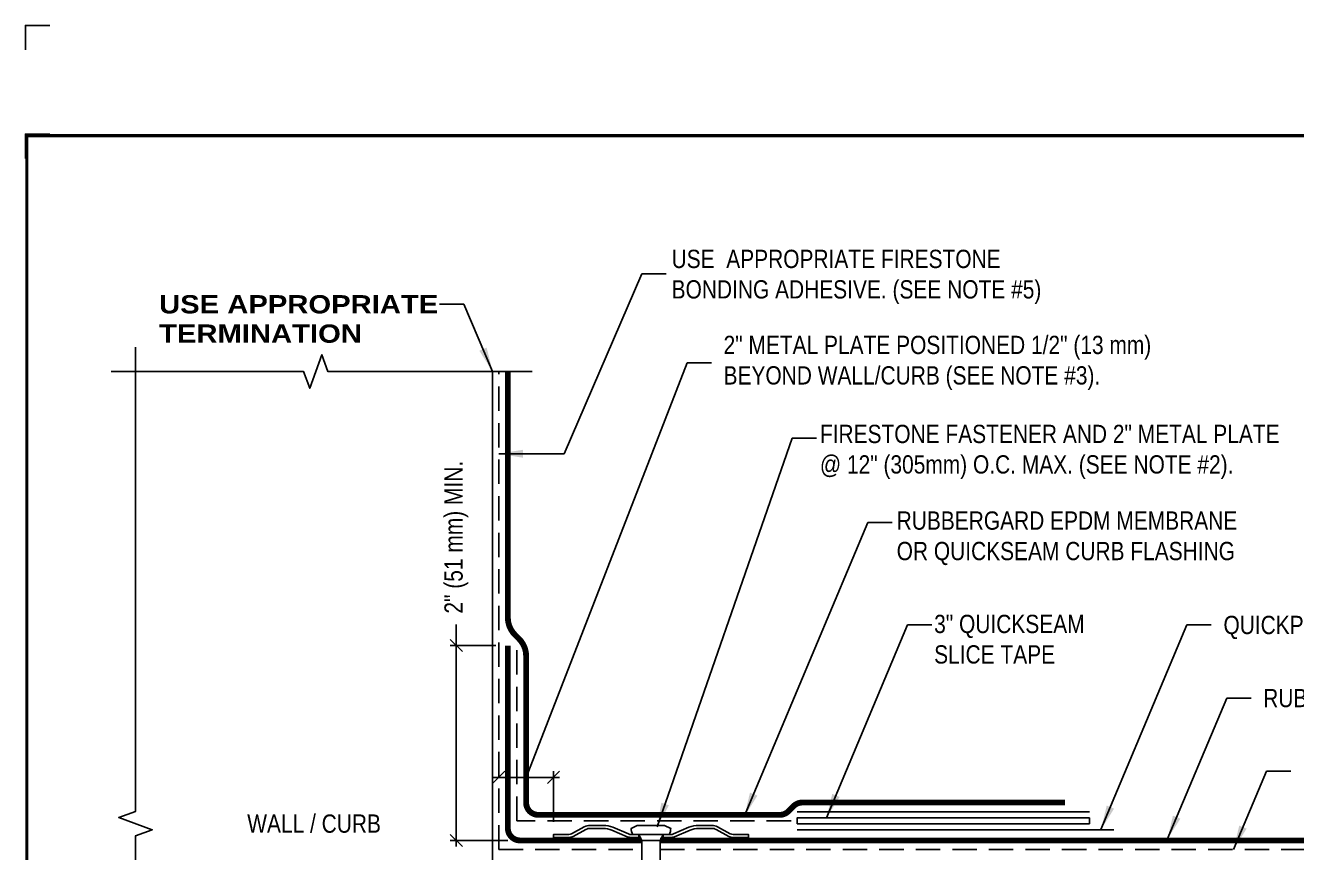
# Model space of a CAD drawing. Header units: inches. Extents: x 121.4 to 141.5, y -89.4 to -72.6.
# Drawn here: x 121.45 to 134.49, y -81.11 to -72.62 of the extents above; entities that cross this region are included whole.
import ezdxf
from ezdxf.enums import TextEntityAlignment as Align

# ---------------------------------------------------------------- set-up
doc = ezdxf.new("R2010")
doc.units = ezdxf.units.IN
doc.header["$MEASUREMENT"] = 0
doc.linetypes.add('HIDDEN', pattern=[0.375, 0.25, -0.125])
doc.layers.get('0').update_dxf_attribs({"linetype": 'CONTINUOUS'})
doc.layers.get('DEFPOINTS').update_dxf_attribs({"linetype": 'CONTINUOUS'})
for name, color, linetype in [('FSBP-ACCESSORY-FIRESTONE', 7, 'CONTINUOUS'), ('FSBP-ADHESIVE', 1, 'HIDDEN'), ('FSBP-ANNO-NOTE', 7, 'CONTINUOUS'), ('FSBP-MEMBRANE', 7, 'CONTINUOUS'), ('FSBP-TTLB-BORDER', 7, 'CONTINUOUS'), ('FSBP-TTLB-TEXT', 7, 'CONTINUOUS'), ('FSBP-WALL-CURB', 9, 'CONTINUOUS')]:
    doc.layers.add(name, color=color, linetype=linetype)
doc.styles.add('FSBP_ARIAL', font='arial.ttf')
doc.styles.add('FSBP_ARIAL_BOLD', font='')
doc.styles.add('FSBP_ARIAL_NAR', font='ARIALN.TTF')
doc.styles.get('FSBP_ARIAL_BOLD').set_extended_font_data('Arial Black')
doc.linetypes.add('ZIGZAG', pattern='A,0.0001,-0.2,[131,ltypeshp.shx,S=0.2,R=0,X=-0.2,Y=0],-0.4,[131,ltypeshp.shx,S=0.2,R=180,X=0.2,Y=0],-0.2', length=0.8001)
doc.dimstyles.new('FSBP-DIM', dxfattribs={"dimtxt": 0.1875, "dimasz": 0.125, "dimexe": 0.0625, "dimexo": 0.125, "dimgap": 0.125, "dimtad": 0, "dimdec": 0, "dimzin": 1, "dimdsep": 46, "dimlunit": 4, "dimtxsty": 'FSBP_ARIAL_NAR', "dimblk": 'OBLIQUE', "dimcen": 0.09375, "dimdle": 0.0625, "dimclrd": 256, "dimclre": 256, "dimclrt": 256, "dimadec": 0, "dimazin": 0, "dimtfac": 1, "dimtdec": 0, "dimtmove": 1, "dimatfit": 3, "dimfxl": 1, "dimtolj": 1, "dimtzin": 0, "dimlwd": -1, "dimlwe": -1, "dimarcsym": 0})
doc.dimstyles.new('FSBP-LEADER', dxfattribs={"dimtxt": 0.1875, "dimasz": 0.25, "dimexe": 0.0625, "dimexo": 0.125, "dimgap": 0.125, "dimtad": 0, "dimtih": 1, "dimtoh": 1, "dimdec": 4, "dimzin": 0, "dimdsep": 46, "dimlunit": 4, "dimtxsty": 'FSBP_ARIAL_NAR', "dimcen": 0.09375, "dimclrd": 256, "dimclre": 256, "dimclrt": 256, "dimadec": 0, "dimazin": 0, "dimtfac": 1, "dimtdec": 4, "dimtofl": 0, "dimtmove": 0, "dimatfit": 3, "dimfxl": 1, "dimtolj": 1, "dimtzin": 0, "dimlwd": -1, "dimlwe": -1, "dimarcsym": 0})

# ---------------------------------------------------------------- blocks, each defined once
blk = doc.blocks.new('TTLB-EPDM_1')
at = {"layer": 'DEFPOINTS', "linetype": 'Continuous', "ltscale": 1.75}
blk.add_lwpolyline([(-0.015625, 13.88083333333333), (-0.015625, 14.13083333333333), (0.234375, 14.13083333333333)], dxfattribs=at)
at = {"layer": 'DEFPOINTS', "color": 1}
blk.add_lwpolyline([(0.234375, 13.015625), (-0.015625, 13.015625), (-0.015625, 12.765625)], dxfattribs=at)
at = {"layer": 'FSBP-TTLB-BORDER', "const_width": 0.03125}
blk.add_lwpolyline([(20, 0), (20, 13), (0, 13), (0, 0)], dxfattribs=at)
at = {"layer": 'FSBP-TTLB-TEXT'}
for tag, height, style, p in [('MAXIMUM_WARRANTY', 0.1875, 'FSBP_ARIAL_BOLD', (18.03987100774941, 0.2240244307510579)), ('ACCPT_SYSTEMS', 0.21875, 'FSBP_ARIAL', (12.49438170418193, -1.125))]:
    blk.add_attdef(tag, text='', height=height, dxfattribs=dict(at, style=style)).set_placement(p, align=Align.MIDDLE_LEFT)
for tag, height, style, p in [('DETAIL_DESCP_LINE_1', 0.21875, 'FSBP_ARIAL_BOLD', (10.33118450231211, -0.3736318192489421)), ('ISSUE_REV_DATE', 0.21875, 'FSBP_ARIAL', (16.84069633627263, -0.7282559425942452)), ('DETAIL_NUMBER', 0.4375, 'FSBP_ARIAL', (18.91941590748775, -0.8931630692489421))]:
    blk.add_attdef(tag, text='', height=height, dxfattribs=dict(at, style=style)).set_placement(p, align=Align.MIDDLE_CENTER)
blk = doc.blocks.new('_OBLIQUE')
at = {"color": 0, "linetype": 'ByBlock'}
blk.add_line((-0.5, -0.5), (0.5, 0.5), dxfattribs=at)
blk = doc.blocks.new('*D6')
at = {"layer": 'DEFPOINTS', "color": 0, "transparency": 16777216}
for p in [(126.3987164191531, -78.9820483102299), (125.8693406116758, -80.9820483102299), (126.5237164191531, -80.9820483102299)]:
    blk.add_point(p, dxfattribs=at)
at = {"layer": 'FSBP-ANNO-NOTE', "transparency": 16777216}
for p, q in [((125.8693406116758, -78.76745502919306), (125.8693406116758, -78.9820483102299)), ((125.8693406116758, -78.9195483102299), (125.8693406116758, -81.0445483102299)), ((126.2737164191531, -78.9820483102299), (125.8068406116758, -78.9820483102299)), ((126.3987164191531, -80.9820483102299), (125.8068406116758, -80.9820483102299))]:
    blk.add_line(p, q, dxfattribs=at)
at = {"layer": 'FSBP-ANNO-NOTE', "transparency": 16777216, "xscale": 0.125, "yscale": 0.125, "zscale": 0.125}
for p, rotation in [((125.8693406116758, -78.9820483102299), 90), ((125.8693406116758, -80.9820483102299), 270)]:
    blk.add_blockref('_OBLIQUE', p, dxfattribs=dict(at, rotation=rotation))
at = {"layer": 'FSBP-ANNO-NOTE', "transparency": 16777216, "insert": (125.8693406116758, -77.87064824201705), "char_height": 0.1875, "attachment_point": 5, "rotation": 90, "style": 'FSBP_ARIAL_NAR'}
blk.add_mtext('\\A1;2" (51 mm) MIN.', dxfattribs=at)
blk = doc.blocks.new('*D5')
at = {"layer": 'DEFPOINTS', "color": 0, "transparency": 16777216}
for p in [(126.8674664191531, -80.33457411244108), (126.3049664191531, -80.37709109753739), (126.8674664191531, -80.91693253672712)]:
    blk.add_point(p, dxfattribs=at)
at = {"layer": 'FSBP-ANNO-NOTE', "transparency": 16777216}
for p, q in [((126.5862164191531, -80.33457411244108), (128.2376100250906, -76.08224112107011)), ((128.2376100250906, -76.08224112107011), (128.4876100250906, -76.08224112107011)), ((126.2424664191531, -80.33457411244108), (126.9299664191531, -80.33457411244108)), ((126.3049664191531, -80.25209109753739), (126.3049664191531, -80.27207411244108)), ((126.8674664191531, -80.79193253672712), (126.8674664191531, -80.27207411244108))]:
    blk.add_line(p, q, dxfattribs=at)
at = {"layer": 'FSBP-ANNO-NOTE', "transparency": 16777216, "xscale": 0.125, "yscale": 0.125, "zscale": 0.125, "rotation": 180}
blk.add_blockref('_OBLIQUE', (126.3049664191531, -80.33457411244108), dxfattribs=at)
at = {"layer": 'FSBP-ANNO-NOTE', "transparency": 16777216, "xscale": 0.125, "yscale": 0.125, "zscale": 0.125}
blk.add_blockref('_OBLIQUE', (126.8674664191531, -80.33457411244108), dxfattribs=at)
at = {"layer": 'FSBP-ANNO-NOTE', "transparency": 16777216, "insert": (128.6126100250906, -76.08224112107011), "char_height": 0.1875, "attachment_point": 4, "style": 'FSBP_ARIAL_NAR'}
blk.add_mtext('\\A1;2" METAL PLATE POSITIONED 1/2" (13 mm) \\PBEYOND WALL/CURB (SEE NOTE #3).', dxfattribs=at)
blk = doc.blocks.new('FSBP_AP_FASTENER_01')
at = {"layer": 'FSBP-ACCESSORY-FIRESTONE'}
for p, q in [((-0.125, 0.04849224421338505), (-0.09375, -0.01400775578661495)), ((0.09375, -0.01400775578661495), (0.125, 0.04849224421338505)), ((-0.09375, -0.01400775578661495), (-0.09375, -0.264007755786615)), ((-0.09375, -0.01400775578661495), (0.09375, -0.01400775578661495)), ((0.09375, -0.01400775578661495), (0.09375, -0.264007755786615)), ((-0.09375, -0.264007755786615), (-0.0703125, -0.2840970415008996)), ((-0.0703125, -0.3156643085181585), (-0.0703125, -0.3472315755354103)), ((-0.0703125, -0.3787988425526763), (-0.0703125, -0.410366109569928)), ((0.0703125, -0.2955750228038667), (0.0703125, -0.3271422898211327)), ((0.0703125, -0.3587095568383845), (0.0703125, -0.3902768238556433)), ((-0.0703125, -0.4419333765871798), (-0.0703125, -0.4735006436044458)), ((-0.0703125, -0.5050679106216975), (-0.0703125, -0.5366351776389564)), ((0.0703125, -0.4218440908729022), (0.0703125, -0.453411357890154)), ((0.0703125, -0.4849786249074128), (0.0703125, -0.5165458919246717)), ((-0.0703125, -0.5682024446562153), (-0.0703125, -0.599769711673467)), ((-0.0703125, -0.631336978690733), (-0.0703125, -0.6629042457079848)), ((0.0703125, -0.5481131589419235), (0.0703125, -0.5796804259591894)), ((0.0703125, -0.6112476929764412), (0.0703125, -0.6428149599937001)), ((-0.0703125, -0.6944715127252366), (-0.0703125, -0.7260387797425025)), ((-0.0703125, -0.7576060467597543), (-0.0703125, -0.7891733137770132)), ((0.0703125, -0.674382227010959), (0.0703125, -0.7059494940282107)), ((0.0703125, -0.7375167610454696), (0.0703125, -0.7690840280627285)), ((-0.0703125, -0.820740580794272), (-0.0703125, -0.8523078478115238)), ((-0.0703125, -0.8838751148287898), (-0.0703125, -0.9154423818460415)), ((0.0703125, -0.8006512950799802), (0.0703125, -0.8322185620972462)), ((0.0703125, -0.863785829114498), (0.0703125, -0.8953530961317568)), ((-0.0703125, -0.9470096488632933), (-0.0703125, -0.9785769158805593)), ((-0.0703125, -1.010144182897811), (-0.0703125, -1.04171144991507)), ((0.0703125, -0.9269203631490157), (0.0703125, -0.9584876301662675)), ((0.0703125, -0.9900548971835264), (0.0703125, -1.021622164200785)), ((-0.0703125, -1.073278716932329), (-0.0703125, -1.104845983949581)), ((-0.0703125, -1.136413250966847), (-0.0703125, -1.167980517984098)), ((0.0703125, -1.053189431218037), (0.0703125, -1.084756698235303)), ((0.0703125, -1.116323965252555), (0.0703125, -1.147891232269814)), ((-0.0703125, -1.19954778500135), (-0.0703125, -1.231115052018616)), ((-0.0703125, -1.262682319035868), (-0.0703125, -1.294249586053127)), ((0.0703125, -1.179458499287072), (0.0703125, -1.211025766304324)), ((0.0703125, -1.242593033321583), (0.0703125, -1.274160300338842)), ((-0.0703125, -1.325816853070386), (-0.0703125, -1.357384120087637)), ((-0.0703125, -1.388951387104903), (-0.0703125, -1.420518654122155)), ((0.0703125, -1.305727567356094), (0.0703125, -1.33729483437336)), ((0.0703125, -1.368862101390611), (0.0703125, -1.40042936840787)), ((0.0703125, -1.431996635425129), (0.0703125, -1.463563902442381)), ((-0.0703125, -1.452085921139407), (-0.0703125, -1.483653188156673)), ((-0.0703125, -1.515220455173925), (-0.0703125, -1.546787722191183)), ((0.0703125, -1.49513116945964), (0.0703125, -1.526698436476899)), ((0.0703125, -1.558265703494151), (0.0703125, -1.589832970511416)), ((-0.0703125, -1.578354989208442), (-0.0703125, -1.609922256225694)), ((-0.0703125, -1.64148952324296), (-0.0703125, -1.673056790260212)), ((0.0703125, -1.621400237528668), (0.0703125, -1.652967504545927)), ((0.0703125, -1.684534771563186), (0.0703125, -1.716102038580438)), ((-0.0703125, -1.704624057277464), (-0.0703125, -1.73619132429473)), ((-0.0703125, -1.767758591311981), (-0.0703125, -1.79932585832924)), ((0.0703125, -1.747669305597697), (0.0703125, -1.779236572614955)), ((0.0703125, -1.810803839632207), (0.0703125, -1.842371106649473)), ((-0.0703125, -1.830893125346499), (-0.0703125, -1.862460392363751)), ((-0.0703125, -1.894027659381017), (-0.0703125, -1.925594926398269)), ((0.0703125, -1.873938373666725), (0.0703125, -1.905505640683984)), ((0.0703125, -1.937072907701243), (0.0703125, -1.968640174718495)), ((-0.0703125, -1.95716219341552), (-0.0703125, -1.988729460432786)), ((-0.0703125, -2.020296727450038), (-0.0703125, -2.051863994467297)), ((-0.0703125, -2.083431261484556), (-0.0703125, -2.114998528501808)), ((0.0703125, -2.000207441735753), (0.0703125, -2.031774708753012)), ((0.0703125, -2.063341975770264), (0.0703125, -2.09490924278753)), ((-0.0703125, -2.146565795519074), (-0.0703125, -2.178133062536325)), ((-0.0703125, -2.209700329553577), (-0.0703125, -2.241267596570843)), ((0.0703125, -2.126476509804782), (0.0703125, -2.158043776822041)), ((0.0703125, -2.189611043839299), (0.0703125, -2.221178310856551)), ((-0.0703125, -2.272834863588095), (-0.0703125, -2.304402130605354)), ((-0.0703125, -2.335969397622613), (-0.0703125, -2.367536664639864)), ((0.0703125, -2.25274557787381), (0.0703125, -2.284312844891069)), ((0.0703125, -2.315880111908321), (0.0703125, -2.347447378925587)), ((-0.0703125, -2.39910393165713), (-0.0703125, -2.430671198674382)), ((-0.0703125, -2.462238465691634), (-0.0703125, -2.4938057327089)), ((0.0703125, -2.379014645942839), (0.0703125, -2.410581912960097)), ((0.0703125, -2.442149179977356), (0.0703125, -2.473716446994608)), ((-0.0703125, -2.525372999726152), (-0.0703125, -2.55694026674341)), ((-0.0703125, -2.588507533760669), (-0.0703125, -2.620074800777921)), ((0.0703125, -2.505283714011867), (0.0703125, -2.536850981029126)), ((0.0703125, -2.568418248046378), (0.0703125, -2.599985515063644)), ((-0.0703125, -2.651642067795187), (-0.0703125, -2.683209334812439)), ((-0.0703125, -2.714776601829691), (-0.0703125, -2.746343868846957)), ((0.0703125, -2.631552782080895), (0.0703125, -2.663120049098154)), ((0.0703125, -2.694687316115413), (0.0703125, -2.726254583132665)), ((-0.0703125, -2.777911135864208), (-0.0703125, -2.809478402881467)), ((-0.0703125, -2.841045669898726), (-0.0703125, -2.872612936915978)), ((0.0703125, -2.757821850149924), (0.0703125, -2.789389117167183)), ((0.0703125, -2.820956384184434), (0.0703125, -2.8525236512017)), ((-0.0703125, -2.904180203933244), (-0.0703125, -2.935747470950496)), ((-0.0703125, -2.967314737967747), (-0.0703125, -2.998882004985013)), ((0.0625, -3.154632755786601), (0.0625, -2.995692424207924)), ((0.0703125, -2.884090918218952), (0.0703125, -2.915658185236211)), ((0.0703125, -2.94722545225347), (0.0703125, -2.978792719270722)), ((-0.0625, -3.154632755786622), (-0.0625, -3.013549567065063)), ((0, -3.201507755786615), (0.02460623630038583, -3.00110581902215)), ((0, -3.201507755786615), (-0.06250000000001421, -3.154632755786615)), ((0.0625, -3.154632755786615), (0, -3.201507755786615))]:
    blk.add_line(p, q, dxfattribs=at)
blk.add_lwpolyline([(0.1875, 0.04849224421338505, 0.1250000000000271), (0.203125, 0.110992244213385), (0.140625, 0.142242244213385), (-0.140625, 0.142242244213385), (-0.203125, 0.110992244213385, 0.1250000000000271), (-0.1875, 0.04849224421338505)], format="xyb", close=True, dxfattribs=at)
for points in [[(-0.109375, -0.3054610321523867), (-0.0703125, -0.2840970415008996), (0.0703125, -0.264007755786615), (0.109375, -0.2742110321523867), (0.0703125, -0.2955750228038667), (-0.0703125, -0.3156643085181585)], [(-0.109375, -0.3685955661869045), (-0.0703125, -0.3472315755354103), (0.0703125, -0.3271422898211327), (0.109375, -0.3373455661869045), (0.0703125, -0.3587095568383845), (-0.0703125, -0.3787988425526763)], [(-0.109375, -0.431730100221408), (-0.0703125, -0.410366109569928), (0.0703125, -0.3902768238556433), (0.109375, -0.400480100221408), (0.0703125, -0.4218440908729022), (-0.0703125, -0.4419333765871798)], [(-0.109375, -0.4948646342559258), (-0.0703125, -0.4735006436044458), (0.0703125, -0.453411357890154), (0.109375, -0.4636146342559258), (0.0703125, -0.4849786249074128), (-0.0703125, -0.5050679106216975)], [(-0.109375, -0.5579991682904435), (-0.0703125, -0.5366351776389564), (0.0703125, -0.5165458919246717), (0.109375, -0.5267491682904435), (0.0703125, -0.5481131589419235), (-0.0703125, -0.5682024446562153)], [(-0.109375, -0.6211337023249612), (-0.0703125, -0.599769711673467), (0.0703125, -0.5796804259591894), (0.109375, -0.5898837023249612), (0.0703125, -0.6112476929764412), (-0.0703125, -0.631336978690733)], [(-0.109375, -0.6842682363594648), (-0.0703125, -0.6629042457079848), (0.0703125, -0.6428149599937001), (0.109375, -0.6530182363594648), (0.0703125, -0.674382227010959), (-0.0703125, -0.6944715127252366)], [(-0.109375, -0.7474027703939825), (-0.0703125, -0.7260387797425025), (0.0703125, -0.7059494940282107), (0.109375, -0.7161527703939825), (0.0703125, -0.7375167610454696), (-0.0703125, -0.7576060467597543)], [(-0.109375, -0.8105373044285002), (-0.0703125, -0.7891733137770132), (0.0703125, -0.7690840280627285), (0.109375, -0.7792873044285002), (0.0703125, -0.8006512950799802), (-0.0703125, -0.820740580794272)], [(-0.109375, -0.873671838463018), (-0.0703125, -0.8523078478115238), (0.0703125, -0.8322185620972462), (0.109375, -0.842421838463018), (0.0703125, -0.863785829114498), (-0.0703125, -0.8838751148287898)], [(-0.109375, -0.9368063724975215), (-0.0703125, -0.9154423818460415), (0.0703125, -0.8953530961317568), (0.109375, -0.9055563724975215), (0.0703125, -0.9269203631490157), (-0.0703125, -0.9470096488632933)], [(-0.109375, -0.9999409065320393), (-0.0703125, -0.9785769158805593), (0.0703125, -0.9584876301662675), (0.109375, -0.9686909065320393), (0.0703125, -0.9900548971835264), (-0.0703125, -1.010144182897811)], [(-0.109375, -1.063075440566557), (-0.0703125, -1.04171144991507), (0.0703125, -1.021622164200785), (0.109375, -1.031825440566557), (0.0703125, -1.053189431218037), (-0.0703125, -1.073278716932329)], [(-0.109375, -1.126209974601075), (-0.0703125, -1.104845983949581), (0.0703125, -1.084756698235303), (0.109375, -1.094959974601075), (0.0703125, -1.116323965252555), (-0.0703125, -1.136413250966847)], [(-0.109375, -1.189344508635578), (-0.0703125, -1.167980517984098), (0.0703125, -1.147891232269814), (0.109375, -1.158094508635578), (0.0703125, -1.179458499287072), (-0.0703125, -1.19954778500135)], [(-0.109375, -1.252479042670096), (-0.0703125, -1.231115052018616), (0.0703125, -1.211025766304324), (0.109375, -1.221229042670096), (0.0703125, -1.242593033321583), (-0.0703125, -1.262682319035868)], [(-0.109375, -1.315613576704614), (-0.0703125, -1.294249586053127), (0.0703125, -1.274160300338842), (0.109375, -1.284363576704614), (0.0703125, -1.305727567356094), (-0.0703125, -1.325816853070386)], [(-0.109375, -1.378748110739132), (-0.0703125, -1.357384120087637), (0.0703125, -1.33729483437336), (0.109375, -1.347498110739132), (0.0703125, -1.368862101390611), (-0.0703125, -1.388951387104903)], [(-0.109375, -1.441882644773635), (-0.0703125, -1.420518654122155), (0.0703125, -1.40042936840787), (0.109375, -1.410632644773635), (0.0703125, -1.431996635425129), (-0.0703125, -1.452085921139407)], [(-0.109375, -1.505017178808153), (-0.0703125, -1.483653188156673), (0.0703125, -1.463563902442381), (0.109375, -1.473767178808153), (0.0703125, -1.49513116945964), (-0.0703125, -1.515220455173925)], [(-0.109375, -1.568151712842671), (-0.0703125, -1.546787722191183), (0.0703125, -1.526698436476899), (0.109375, -1.536901712842671), (0.0703125, -1.558265703494151), (-0.0703125, -1.578354989208442)], [(-0.109375, -1.631286246877188), (-0.0703125, -1.609922256225694), (0.0703125, -1.589832970511416), (0.109375, -1.600036246877188), (0.0703125, -1.621400237528668), (-0.0703125, -1.64148952324296)], [(-0.109375, -1.694420780911692), (-0.0703125, -1.673056790260212), (0.0703125, -1.652967504545927), (0.109375, -1.663170780911692), (0.0703125, -1.684534771563186), (-0.0703125, -1.704624057277464)], [(-0.109375, -1.75755531494621), (-0.0703125, -1.73619132429473), (0.0703125, -1.716102038580438), (0.109375, -1.72630531494621), (0.0703125, -1.747669305597697), (-0.0703125, -1.767758591311981)], [(-0.109375, -1.820689848980727), (-0.0703125, -1.79932585832924), (0.0703125, -1.779236572614955), (0.109375, -1.789439848980727), (0.0703125, -1.810803839632207), (-0.0703125, -1.830893125346499)], [(-0.109375, -1.883824383015245), (-0.0703125, -1.862460392363751), (0.0703125, -1.842371106649473), (0.109375, -1.852574383015245), (0.0703125, -1.873938373666725), (-0.0703125, -1.894027659381017)], [(-0.109375, -1.946958917049749), (-0.0703125, -1.925594926398269), (0.0703125, -1.905505640683984), (0.109375, -1.915708917049749), (0.0703125, -1.937072907701243), (-0.0703125, -1.95716219341552)], [(-0.109375, -2.010093451084266), (-0.0703125, -1.988729460432786), (0.0703125, -1.968640174718495), (0.109375, -1.978843451084266), (0.0703125, -2.000207441735753), (-0.0703125, -2.020296727450038)], [(-0.109375, -2.073227985118784), (-0.0703125, -2.051863994467297), (0.0703125, -2.031774708753012), (0.109375, -2.041977985118784), (0.0703125, -2.063341975770264), (-0.0703125, -2.083431261484556)], [(-0.109375, -2.136362519153302), (-0.0703125, -2.114998528501808), (0.0703125, -2.09490924278753), (0.109375, -2.105112519153302), (0.0703125, -2.126476509804782), (-0.0703125, -2.146565795519074)], [(-0.109375, -2.199497053187805), (-0.0703125, -2.178133062536325), (0.0703125, -2.158043776822041), (0.109375, -2.168247053187805), (0.0703125, -2.189611043839299), (-0.0703125, -2.209700329553577)], [(-0.109375, -2.262631587222323), (-0.0703125, -2.241267596570843), (0.0703125, -2.221178310856551), (0.109375, -2.231381587222323), (0.0703125, -2.25274557787381), (-0.0703125, -2.272834863588095)], [(-0.109375, -2.325766121256841), (-0.0703125, -2.304402130605354), (0.0703125, -2.284312844891069), (0.109375, -2.294516121256841), (0.0703125, -2.315880111908321), (-0.0703125, -2.335969397622613)], [(-0.109375, -2.388900655291359), (-0.0703125, -2.367536664639864), (0.0703125, -2.347447378925587), (0.109375, -2.357650655291359), (0.0703125, -2.379014645942839), (-0.0703125, -2.39910393165713)], [(-0.109375, -2.452035189325862), (-0.0703125, -2.430671198674382), (0.0703125, -2.410581912960097), (0.109375, -2.420785189325862), (0.0703125, -2.442149179977356), (-0.0703125, -2.462238465691634)], [(-0.109375, -2.51516972336038), (-0.0703125, -2.4938057327089), (0.0703125, -2.473716446994608), (0.109375, -2.48391972336038), (0.0703125, -2.505283714011867), (-0.0703125, -2.525372999726152)], [(-0.109375, -2.578304257394898), (-0.0703125, -2.55694026674341), (0.0703125, -2.536850981029126), (0.109375, -2.547054257394898), (0.0703125, -2.568418248046378), (-0.0703125, -2.588507533760669)], [(-0.109375, -2.641438791429415), (-0.0703125, -2.620074800777921), (0.0703125, -2.599985515063644), (0.109375, -2.610188791429415), (0.0703125, -2.631552782080895), (-0.0703125, -2.651642067795187)], [(-0.109375, -2.704573325463919), (-0.0703125, -2.683209334812439), (0.0703125, -2.663120049098154), (0.109375, -2.673323325463919), (0.0703125, -2.694687316115413), (-0.0703125, -2.714776601829691)], [(-0.109375, -2.767707859498437), (-0.0703125, -2.746343868846957), (0.0703125, -2.726254583132665), (0.109375, -2.736457859498437), (0.0703125, -2.757821850149924), (-0.0703125, -2.777911135864208)], [(-0.109375, -2.830842393532954), (-0.0703125, -2.809478402881467), (0.0703125, -2.789389117167183), (0.109375, -2.799592393532954), (0.0703125, -2.820956384184434), (-0.0703125, -2.841045669898726)], [(-0.109375, -2.893976927567472), (-0.0703125, -2.872612936915978), (0.0703125, -2.8525236512017), (0.109375, -2.862726927567472), (0.0703125, -2.884090918218952), (-0.0703125, -2.904180203933244)], [(-0.099609375, -2.955716372316267), (-0.0703125, -2.935747470950496), (0.0703125, -2.915658185236211), (0.099609375, -2.927256550887698), (0.0703125, -2.94722545225347), (-0.0703125, -2.967314737967747)], [(-0.0849609375, -3.008866455667892), (-0.0703125, -2.998882004985013), (0.0703125, -2.978792719270722), (0.0849609375, -2.984591902096462), (0.0703125, -2.994576352779355), (-0.0703125, -3.014665638493632)]]:
    blk.add_lwpolyline(points, close=True, dxfattribs=at)
blk.add_lwpolyline([(-0.09375, -0.264007755786615), (0.09375, -0.264007755786615)], dxfattribs=at)
blk = doc.blocks.new('FSBP_AP_FASTENER_W_2inPLATE_1')
blk.add_line((-0.125, 0.03125), (0.125, 0.03125))
at = {"layer": 'FSBP-ACCESSORY-FIRESTONE'}
for p, q in [((-0.125, 0), (-0.109375, 0)), ((0.125, 0), (0.1093749999999858, 0))]:
    blk.add_line(p, q, dxfattribs=at)
for points in [[(-1, 0), (-0.8440621258972953, 0, 0.125489241710454), (-0.7991697386460004, 0.01144729003925704), (-0.6692681354566616, 0.08230270996074296, -0.1254892417105026), (-0.6243757482053525, 0.09375), (-0.4888144254886129, 0.09375, -0.1015700823222099), (-0.4026445789244235, 0.07606297531646078), (-0.24285132786963, 0.007580153435810644, 0.1015700823222143), (-0.2059213936278326, 0), (-0.125, 0), (-0.125, 0.03125), (-0.2059213936278326, 0.03125, -0.1015700823222341), (-0.2305413497890356, 0.03630343562389271), (-0.3903346008438291, 0.1047862575045144, 0.1015700823222067), (-0.4888144254886129, 0.125), (-0.6243757482053525, 0.125, 0.1254892417105185), (-0.6842322645404408, 0.109736946614305), (-0.8141338677297654, 0.0388815266928475, -0.1254892417104541), (-0.8440621258972953, 0.03125), (-1, 0.03125)], [(1, 0), (0.8440621258972953, 0, -0.125489241710454), (0.7991697386460004, 0.01144729003925704), (0.6692681354566616, 0.08230270996074296, 0.1254892417105026), (0.6243757482053525, 0.09375), (0.4888144254886129, 0.09375, 0.1015700823222099), (0.4026445789244235, 0.07606297531646078), (0.24285132786963, 0.007580153435810644, -0.1015700823222143), (0.2059213936278326, 0), (0.125, 0), (0.125, 0.03125), (0.2059213936278326, 0.03125, 0.1015700823222341), (0.2305413497890356, 0.03630343562389271), (0.3903346008438291, 0.1047862575045144, -0.1015700823222067), (0.4888144254886129, 0.125), (0.6243757482053525, 0.125, -0.1254892417105185), (0.6842322645404408, 0.109736946614305), (0.8141338677297654, 0.0388815266928475, 0.1254892417104541), (0.8440621258972953, 0.03125), (1, 0.03125)]]:
    blk.add_lwpolyline(points, format="xyb", close=True, dxfattribs=at)
blk.add_blockref('FSBP_AP_FASTENER_01', (0, -0.01724224421337794), dxfattribs=at)

msp = doc.modelspace()

# ---------------------------------------------------------------- linework, layer by layer
at = {"layer": 'FSBP-ADHESIVE', "linetype": 'HIDDEN'}
for p, q in [((126.3049664191531, -81.07454831022987), (126.3049664191532, -76.17110776666921)), ((126.4924664191531, -80.7806484850846), (126.4924664191532, -78.98662455233368)), ((129.3049664191532, -80.7806484850846), (126.4924664191531, -80.7806484850846)), ((126.3049664191531, -81.07454831022987), (127.7737164191531, -81.07454831022987)), ((127.9612164191531, -81.07454831022987), (137.7940221683713, -81.07454831022999))]:
    msp.add_line(p, q, dxfattribs=at)
at = {"layer": 'FSBP-ADHESIVE', "linetype": 'ZIGZAG', "ltscale": 0.17}
for p, q in [((129.3674664191532, -80.68704831022988), (132.3674664191532, -80.68704831022988)), ((129.3674664191532, -80.87454831022988), (132.6174664191532, -80.87454831022983))]:
    msp.add_line(p, q, dxfattribs=at)
at = {"layer": 'FSBP-ANNO-NOTE'}
for p, q in [((126.2737164191531, -78.9820483102299), (125.8068406116758, -78.9820483102299)), ((126.3987164191531, -80.9820483102299), (125.8068406116758, -80.9820483102299))]:
    msp.add_line(p, q, dxfattribs=at)
at = {"layer": 'FSBP-MEMBRANE', "linetype": 'Continuous', "const_width": 0.06}
for points in [[(132.1174664191532, -80.59329831022988), (129.4192431144498, -80.59329831022988, 0.1989123673796589), (129.3308547668015, -80.62990996258155), (129.2778239314299, -80.68294079795315, -0.1989123673796992), (129.1894355837816, -80.71955245030482), (126.8894962024448, -80.71955245030482), (126.7781025598434, -80.71955245030482), (126.7112164191531, -80.71955245030482, -0.4142135623730951), (126.5862164191531, -80.59455245030482), (126.5862164191531, -79.09017794292696, 0.1989123673796478), (126.5129931144498, -78.91340124763029), (126.4719397238565, -78.87234785703701, -0.1989123673796408), (126.3987164191531, -78.6955711617404), (126.3987164191531, -76.17110776666921)], [(127.7737164191531, -80.9820483102299), (126.5237164191531, -80.9820483102299, -0.4142135623730951), (126.3987164191531, -80.8570483102299), (126.3987164191531, -78.9820483102299)]]:
    msp.add_lwpolyline(points, format="xyb", dxfattribs=at)
at = {"layer": 'FSBP-MEMBRANE'}
msp.add_lwpolyline([(129.3674664191532, -80.81079831022991), (132.3674664191532, -80.81079831022991), (132.3674664191532, -80.75079831022991), (129.3674664191532, -80.75079831022991)], close=True, dxfattribs=at)
at = {"layer": 'FSBP-MEMBRANE', "linetype": 'Continuous', "const_width": 0.06}
msp.add_lwpolyline([(137.7940221683713, -80.98204831022996), (127.9612164191531, -80.9820483102299)], dxfattribs=at)
at = {"layer": 'FSBP-WALL-CURB'}
msp.add_line((126.2424664191531, -76.17110776666921), (126.2424664191531, -85.44733934598052), dxfattribs=at)
for points in [[(122.5771560811808, -85.69733934598052), (122.5771560811808, -80.93422355632485), (122.7488734198968, -80.87172355632491), (122.4054387424649, -80.74672355632491), (122.5771560811808, -80.68422355632485), (122.5771560811808, -75.92110776666921)], [(122.3271560811808, -76.17110776666921), (124.3020975788929, -76.17110776666921), (124.3645975788929, -76.3428251053851), (124.4895975788929, -75.99939042795329), (124.5520975788929, -76.17110776666921), (126.6487164191531, -76.17110776666921)]]:
    msp.add_lwpolyline(points, dxfattribs=at)

# ---------------------------------------------------------------- block references
msp.add_blockref('TTLB-EPDM_1', (121.462701130455, -86.75070450356519))
at = {"layer": 'FSBP-ACCESSORY-FIRESTONE'}
msp.add_blockref('FSBP_AP_FASTENER_W_2inPLATE_1', (127.8674664191531, -80.95204831022991), dxfattribs=at)

# ---------------------------------------------------------------- texts
at = {"layer": 'FSBP-ANNO-NOTE'}
for s, style, p in [('USE APPROPRIATE', 'FSBP_ARIAL_BOLD', (122.8189177427316, -75.48095398459655)), ('TERMINATION', 'FSBP_ARIAL_BOLD', (122.8189177427316, -75.78173523459655)), ('QUICKPRIME PLUS', 'FSBP_ARIAL_NAR', (133.7434175657245, -78.77111761350228)), ('RUBBERGARD EPDM MEMBRANE', 'FSBP_ARIAL_NAR', (134.1514841062732, -79.52111761350228))]:
    msp.add_text(s, height=0.1875, dxfattribs=dict(at, style=style)).set_placement(p, align=Align.MIDDLE_LEFT)
at = {"layer": 'FSBP-ANNO-NOTE', "style": 'FSBP_ARIAL_NAR'}
msp.add_text('WALL / CURB', height=0.1875, dxfattribs=at).set_placement((124.409811250167, -80.80922355632485), align=Align.MIDDLE_CENTER)
at = {"layer": 'FSBP-ANNO-NOTE', "char_height": 0.1875, "attachment_point": 1, "style": 'FSBP_ARIAL_NAR'}
for s, width, gutter_width, heights, insert in [('\\pt0.375;USE  APPROPRIATE FIRESTONE BONDING ADHESIVE. (SEE NOTE #5)', 4.01171875, 23.08110225731588, [0.6171875000000018], (128.0793951951289, -74.92151926953294)), ('\\pt0.375;FIRESTONE FASTENER AND 2" METAL PLATE \\P@ 12" (305mm) O.C. MAX. (SEE NOTE #2). ', 4.769120314748534, 1.305589524059258, [0.5797512390396538], (129.6013127408914, -76.71739711512693)), ('\\pt0.375;RUBBERGARD EPDM MEMBRANE \\POR QUICKSEAM CURB FLASHING', 3.508992413102533, 1.305589524059258, [0.5797512390396538], (130.3893133928159, -77.60631079930135)), ('\\pt0.375;3" QUICKSEAM \\PSLICE TAPE', 1.557858368043526, 1.305589524059258, [0.5797512390396538], (130.774118027055, -78.66690386636947))]:
    msp.add_mtext_dynamic_manual_height_columns(s, width=width, gutter_width=gutter_width, heights=heights, dxfattribs=dict(at, insert=insert))

# ---------------------------------------------------------------- dimensions: what is measured, and where the dimension line sits
at = {"layer": 'FSBP-ANNO-NOTE'}
dim = msp.add_linear_dim(base=(126.8674664191531, -80.33457411244108), p1=(126.3049664191531, -80.37709109753739), p2=(126.8674664191531, -80.91693253672712), text='2" METAL PLATE POSITIONED 1/2" (13 mm) \\PBEYOND WALL/CURB (SEE NOTE #3).', dimstyle='FSBP-DIM', dxfattribs=at)
dim.commit()
dim.dimension.update_dxf_attribs({"geometry": '*D5', "text_midpoint": (128.6126100250906, -76.08224112107011), "dimtype": 160})
dim = msp.add_linear_dim(base=(125.8693406116758, -80.9820483102299), p1=(126.3987164191531, -78.9820483102299), p2=(126.5237164191531, -80.9820483102299), angle=90, text='2" (51 mm) MIN.', dimstyle='FSBP-DIM', dxfattribs=at)
dim.commit()
dim.dimension.update_dxf_attribs({"geometry": '*D6', "text_midpoint": (125.8693406116758, -77.87064824201705), "dimtype": 160})

# ---------------------------------------------------------------- leaders
for points in [[(126.3049664191532, -77.01451326095334), (126.9782380054701, -77.01451326095334), (127.7726083789687, -75.16928646779577), (128.0226083789687, -75.16928646779577)], [(126.2424664191531, -76.17110776666921), (125.94538937334, -75.48095398459655), (125.69538937334, -75.48095398459655)], [(127.9306526185644, -80.84405425615573), (129.3163074030197, -76.85363902964642), (129.5663074030197, -76.85363902964642)], [(128.8251679950108, -80.73710075031123), (130.0927308082823, -77.72033636350228), (130.3427308082823, -77.72033636350228)], [(129.6689890563783, -80.75079831022991), (130.500797348831, -78.77111761350228), (130.750797348831, -78.77111761350228)], [(132.4861662936962, -80.87085120445805), (133.3684175657245, -78.77111761350228), (133.6184175657245, -78.77111761350228)], [(133.1661716621932, -80.97364432606444), (133.7764841062732, -79.52111761350228), (134.0264841062732, -79.52111761350228)], [(133.8464146281534, -81.07587197228945), (134.1845506468219, -80.27111761350228), (134.4345506468219, -80.27111761350228)]]:
    msp.add_leader(points, dimstyle='FSBP-LEADER', dxfattribs=at)

doc.saveas('drawing.dxf')
